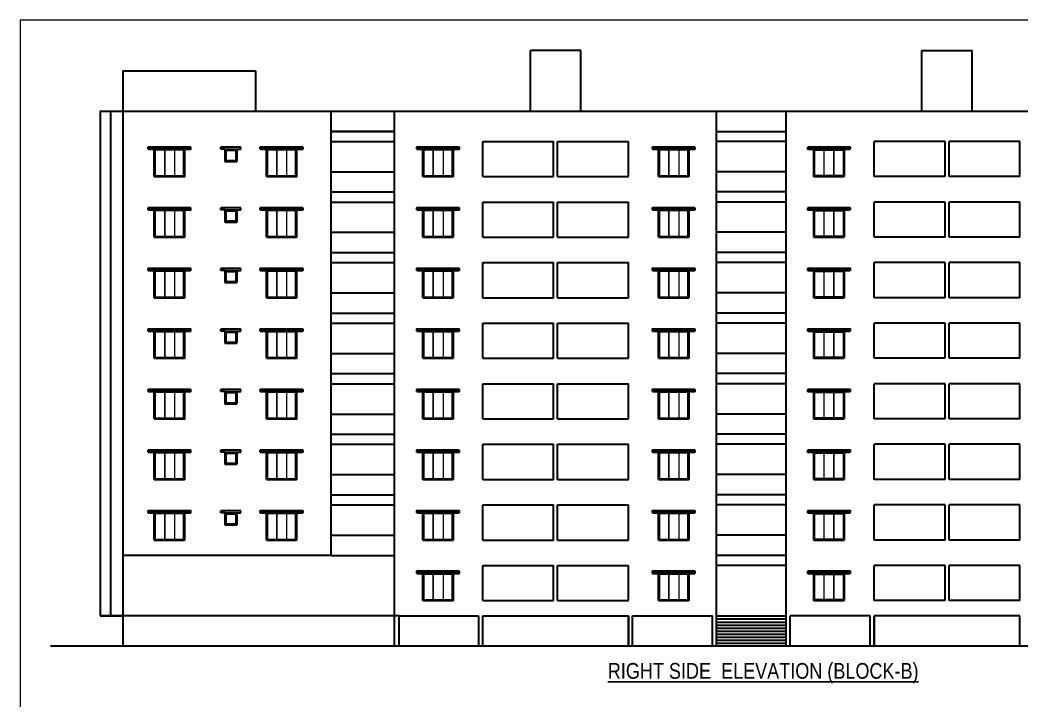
# Model space of a CAD drawing. Header units: metres. Extents: x 0 to 63445, y 32361 to 32804.
# Drawn here: x 63302.52 to 63352.14, y 32770.75 to 32804.48 of the extents above; entities that cross this region are included whole.
import ezdxf

# ---------------------------------------------------------------- set-up
doc = ezdxf.new("R2010")
doc.units = ezdxf.units.M
doc.header["$MEASUREMENT"] = 0
doc.layers.add('ar-text', color=33, linetype='Continuous')
for name, color, linetype, lineweight in [('ar-wall', 7, 'Continuous', 35), ('ar-win out', 5, 'Continuous', 9), ('ELEVATION', 142, 'Continuous', 9), ('wall', 7, 'Continuous', 30)]:
    doc.layers.add(name, color=color, linetype=linetype, lineweight=lineweight)
doc.styles.add('ananya', font='')
doc.styles.get('ananya').set_extended_font_data('Arial Narrow')

msp = doc.modelspace()

# ---------------------------------------------------------------- linework, layer by layer
at = {"layer": 'ar-wall', "ltscale": 0.005}
for points in [[(63308.8654, 32798.0743), (63310.9654, 32798.0743), (63310.9654, 32798.1743), (63308.8654, 32798.1743)], [(63309.1654, 32796.7243), (63310.6654, 32796.7243), (63310.6654, 32798.0743), (63309.1654, 32798.0743)], [(63314.4188, 32798.0743), (63316.5188, 32798.0743), (63316.5188, 32798.1743), (63314.4188, 32798.1743)], [(63314.7188, 32796.7243), (63316.2188, 32796.7243), (63316.2188, 32798.0743), (63314.7188, 32798.0743)], [(63322.1665, 32798.0743), (63324.2665, 32798.0743), (63324.2665, 32798.1743), (63322.1665, 32798.1743)], [(63322.4665, 32796.7243), (63323.9665, 32796.7243), (63323.9665, 32798.0743), (63322.4665, 32798.0743)], [(63333.8383, 32798.0743), (63335.9383, 32798.0743), (63335.9383, 32798.1743), (63333.8383, 32798.1743)], [(63334.1383, 32796.7243), (63335.6383, 32796.7243), (63335.6383, 32798.0743), (63334.1383, 32798.0743)], [(63343.6372, 32798.0743), (63341.5372, 32798.0743), (63341.5372, 32798.1743), (63343.6372, 32798.1743)], [(63343.3372, 32796.7243), (63341.8372, 32796.7243), (63341.8372, 32798.0743), (63343.3372, 32798.0743)], [(63308.8654, 32795.0743), (63310.9654, 32795.0743), (63310.9654, 32795.1743), (63308.8654, 32795.1743)], [(63309.1654, 32793.7243), (63310.6654, 32793.7243), (63310.6654, 32795.0743), (63309.1654, 32795.0743)], [(63314.4188, 32795.0743), (63316.5188, 32795.0743), (63316.5188, 32795.1743), (63314.4188, 32795.1743)], [(63314.7188, 32793.7243), (63316.2188, 32793.7243), (63316.2188, 32795.0743), (63314.7188, 32795.0743)], [(63322.1665, 32795.0743), (63324.2665, 32795.0743), (63324.2665, 32795.1743), (63322.1665, 32795.1743)], [(63322.4665, 32793.7243), (63323.9665, 32793.7243), (63323.9665, 32795.0743), (63322.4665, 32795.0743)], [(63333.8383, 32795.0743), (63335.9383, 32795.0743), (63335.9383, 32795.1743), (63333.8383, 32795.1743)], [(63334.1383, 32793.7243), (63335.6383, 32793.7243), (63335.6383, 32795.0743), (63334.1383, 32795.0743)], [(63343.6372, 32795.0743), (63341.5372, 32795.0743), (63341.5372, 32795.1743), (63343.6372, 32795.1743)], [(63343.3372, 32793.7243), (63341.8372, 32793.7243), (63341.8372, 32795.0743), (63343.3372, 32795.0743)], [(63308.8654, 32792.0743), (63310.9654, 32792.0743), (63310.9654, 32792.1743), (63308.8654, 32792.1743)], [(63309.1654, 32790.7243), (63310.6654, 32790.7243), (63310.6654, 32792.0743), (63309.1654, 32792.0743)], [(63314.4188, 32792.0743), (63316.5188, 32792.0743), (63316.5188, 32792.1743), (63314.4188, 32792.1743)], [(63314.7188, 32790.7243), (63316.2188, 32790.7243), (63316.2188, 32792.0743), (63314.7188, 32792.0743)], [(63322.1665, 32792.0743), (63324.2665, 32792.0743), (63324.2665, 32792.1743), (63322.1665, 32792.1743)], [(63322.4665, 32790.7243), (63323.9665, 32790.7243), (63323.9665, 32792.0743), (63322.4665, 32792.0743)], [(63333.8383, 32792.0743), (63335.9383, 32792.0743), (63335.9383, 32792.1743), (63333.8383, 32792.1743)], [(63334.1383, 32790.7243), (63335.6383, 32790.7243), (63335.6383, 32792.0743), (63334.1383, 32792.0743)], [(63343.6372, 32792.0743), (63341.5372, 32792.0743), (63341.5372, 32792.1743), (63343.6372, 32792.1743)], [(63343.3372, 32790.7243), (63341.8372, 32790.7243), (63341.8372, 32792.0743), (63343.3372, 32792.0743)], [(63308.8654, 32789.0743), (63310.9654, 32789.0743), (63310.9654, 32789.1743), (63308.8654, 32789.1743)], [(63309.1654, 32787.7243), (63310.6654, 32787.7243), (63310.6654, 32789.0743), (63309.1654, 32789.0743)], [(63314.4188, 32789.0743), (63316.5188, 32789.0743), (63316.5188, 32789.1743), (63314.4188, 32789.1743)], [(63314.7188, 32787.7243), (63316.2188, 32787.7243), (63316.2188, 32789.0743), (63314.7188, 32789.0743)], [(63322.1665, 32789.0743), (63324.2665, 32789.0743), (63324.2665, 32789.1743), (63322.1665, 32789.1743)], [(63322.4665, 32787.7243), (63323.9665, 32787.7243), (63323.9665, 32789.0743), (63322.4665, 32789.0743)], [(63333.8383, 32789.0743), (63335.9383, 32789.0743), (63335.9383, 32789.1743), (63333.8383, 32789.1743)], [(63334.1383, 32787.7243), (63335.6383, 32787.7243), (63335.6383, 32789.0743), (63334.1383, 32789.0743)], [(63343.6372, 32789.0743), (63341.5372, 32789.0743), (63341.5372, 32789.1743), (63343.6372, 32789.1743)], [(63343.3372, 32787.7243), (63341.8372, 32787.7243), (63341.8372, 32789.0743), (63343.3372, 32789.0743)], [(63308.8654, 32786.0743), (63310.9654, 32786.0743), (63310.9654, 32786.1743), (63308.8654, 32786.1743)], [(63309.1654, 32784.7243), (63310.6654, 32784.7243), (63310.6654, 32786.0743), (63309.1654, 32786.0743)], [(63314.4188, 32786.0743), (63316.5188, 32786.0743), (63316.5188, 32786.1743), (63314.4188, 32786.1743)], [(63314.7188, 32784.7243), (63316.2188, 32784.7243), (63316.2188, 32786.0743), (63314.7188, 32786.0743)], [(63322.1665, 32786.0743), (63324.2665, 32786.0743), (63324.2665, 32786.1743), (63322.1665, 32786.1743)], [(63322.4665, 32784.7243), (63323.9665, 32784.7243), (63323.9665, 32786.0743), (63322.4665, 32786.0743)], [(63333.8383, 32786.0743), (63335.9383, 32786.0743), (63335.9383, 32786.1743), (63333.8383, 32786.1743)], [(63334.1383, 32784.7243), (63335.6383, 32784.7243), (63335.6383, 32786.0743), (63334.1383, 32786.0743)], [(63343.6372, 32786.0743), (63341.5372, 32786.0743), (63341.5372, 32786.1743), (63343.6372, 32786.1743)], [(63343.3372, 32784.7243), (63341.8372, 32784.7243), (63341.8372, 32786.0743), (63343.3372, 32786.0743)], [(63308.8654, 32783.0743), (63310.9654, 32783.0743), (63310.9654, 32783.1743), (63308.8654, 32783.1743)], [(63309.1654, 32781.7243), (63310.6654, 32781.7243), (63310.6654, 32783.0743), (63309.1654, 32783.0743)], [(63314.4188, 32783.0743), (63316.5188, 32783.0743), (63316.5188, 32783.1743), (63314.4188, 32783.1743)], [(63314.7188, 32781.7243), (63316.2188, 32781.7243), (63316.2188, 32783.0743), (63314.7188, 32783.0743)], [(63322.1665, 32783.0743), (63324.2665, 32783.0743), (63324.2665, 32783.1743), (63322.1665, 32783.1743)], [(63322.4665, 32781.7243), (63323.9665, 32781.7243), (63323.9665, 32783.0743), (63322.4665, 32783.0743)], [(63333.8383, 32783.0743), (63335.9383, 32783.0743), (63335.9383, 32783.1743), (63333.8383, 32783.1743)], [(63334.1383, 32781.7243), (63335.6383, 32781.7243), (63335.6383, 32783.0743), (63334.1383, 32783.0743)], [(63343.6372, 32783.0743), (63341.5372, 32783.0743), (63341.5372, 32783.1743), (63343.6372, 32783.1743)], [(63343.3372, 32781.7243), (63341.8372, 32781.7243), (63341.8372, 32783.0743), (63343.3372, 32783.0743)], [(63308.8654, 32780.0743), (63310.9654, 32780.0743), (63310.9654, 32780.1743), (63308.8654, 32780.1743)], [(63309.1654, 32778.7243), (63310.6654, 32778.7243), (63310.6654, 32780.0743), (63309.1654, 32780.0743)], [(63314.4188, 32780.0743), (63316.5188, 32780.0743), (63316.5188, 32780.1743), (63314.4188, 32780.1743)], [(63314.7188, 32778.7243), (63316.2188, 32778.7243), (63316.2188, 32780.0743), (63314.7188, 32780.0743)], [(63322.1665, 32780.0743), (63324.2665, 32780.0743), (63324.2665, 32780.1743), (63322.1665, 32780.1743)], [(63322.4665, 32778.7243), (63323.9665, 32778.7243), (63323.9665, 32780.0743), (63322.4665, 32780.0743)], [(63333.8383, 32780.0743), (63335.9383, 32780.0743), (63335.9383, 32780.1743), (63333.8383, 32780.1743)], [(63334.1383, 32778.7243), (63335.6383, 32778.7243), (63335.6383, 32780.0743), (63334.1383, 32780.0743)], [(63343.6372, 32780.0743), (63341.5372, 32780.0743), (63341.5372, 32780.1743), (63343.6372, 32780.1743)], [(63343.3372, 32778.7243), (63341.8372, 32778.7243), (63341.8372, 32780.0743), (63343.3372, 32780.0743)], [(63322.1665, 32777.0743), (63324.2665, 32777.0743), (63324.2665, 32777.1743), (63322.1665, 32777.1743)], [(63322.4665, 32775.7243), (63323.9665, 32775.7243), (63323.9665, 32777.0743), (63322.4665, 32777.0743)], [(63333.8383, 32777.0743), (63335.9383, 32777.0743), (63335.9383, 32777.1743), (63333.8383, 32777.1743)], [(63334.1383, 32775.7243), (63335.6383, 32775.7243), (63335.6383, 32777.0743), (63334.1383, 32777.0743)], [(63343.6372, 32777.0743), (63341.5372, 32777.0743), (63341.5372, 32777.1743), (63343.6372, 32777.1743)], [(63343.3372, 32775.7243), (63341.8372, 32775.7243), (63341.8372, 32777.0743), (63343.3372, 32777.0743)]]:
    msp.add_lwpolyline(points, close=True, dxfattribs=at)
at = {"layer": 'ar-win out'}
for p, q in [((63310.1672, 32798.0243), (63310.1672, 32796.7743)), ((63315.7206, 32798.0243), (63315.7206, 32796.7743)), ((63323.4683, 32798.0243), (63323.4683, 32796.7743)), ((63335.1401, 32798.0243), (63335.1401, 32796.7743)), ((63342.3354, 32798.0243), (63342.3354, 32796.7743)), ((63310.1672, 32795.0243), (63310.1672, 32793.7743)), ((63315.7206, 32795.0243), (63315.7206, 32793.7743)), ((63323.4683, 32795.0243), (63323.4683, 32793.7743)), ((63335.1401, 32795.0243), (63335.1401, 32793.7743)), ((63342.3354, 32795.0243), (63342.3354, 32793.7743)), ((63310.1672, 32792.0243), (63310.1672, 32790.7743)), ((63315.7206, 32792.0243), (63315.7206, 32790.7743)), ((63323.4683, 32792.0243), (63323.4683, 32790.7743)), ((63335.1401, 32792.0243), (63335.1401, 32790.7743)), ((63342.3354, 32792.0243), (63342.3354, 32790.7743)), ((63310.1672, 32789.0243), (63310.1672, 32787.7743)), ((63315.7206, 32789.0243), (63315.7206, 32787.7743)), ((63323.4683, 32789.0243), (63323.4683, 32787.7743)), ((63335.1401, 32789.0243), (63335.1401, 32787.7743)), ((63342.3354, 32789.0243), (63342.3354, 32787.7743)), ((63310.1672, 32786.0243), (63310.1672, 32784.7743)), ((63315.7206, 32786.0243), (63315.7206, 32784.7743)), ((63323.4683, 32786.0243), (63323.4683, 32784.7743)), ((63335.1401, 32786.0243), (63335.1401, 32784.7743)), ((63342.3354, 32786.0243), (63342.3354, 32784.7743)), ((63310.1672, 32783.0243), (63310.1672, 32781.7743)), ((63315.7206, 32783.0243), (63315.7206, 32781.7743)), ((63323.4683, 32783.0243), (63323.4683, 32781.7743)), ((63335.1401, 32783.0243), (63335.1401, 32781.7743)), ((63342.3354, 32783.0243), (63342.3354, 32781.7743)), ((63310.1672, 32780.0243), (63310.1672, 32778.7743)), ((63315.7206, 32780.0243), (63315.7206, 32778.7743)), ((63323.4683, 32780.0243), (63323.4683, 32778.7743)), ((63335.1401, 32780.0243), (63335.1401, 32778.7743)), ((63342.3354, 32780.0243), (63342.3354, 32778.7743)), ((63323.4683, 32777.0243), (63323.4683, 32775.7743)), ((63335.1401, 32777.0243), (63335.1401, 32775.7743)), ((63342.3354, 32777.0243), (63342.3354, 32775.7743))]:
    msp.add_line(p, q, dxfattribs=at)
for points in [[(63309.2154, 32796.7743), (63310.6154, 32796.7743), (63310.6154, 32798.0243), (63309.2154, 32798.0243)], [(63309.6862, 32798.0243), (63309.2154, 32798.0243), (63309.2154, 32796.7743), (63309.6862, 32796.7743)], [(63309.6862, 32796.7743), (63310.6154, 32796.7743), (63310.6154, 32798.0243), (63309.6862, 32798.0243)], [(63314.7688, 32796.7743), (63316.1688, 32796.7743), (63316.1688, 32798.0243), (63314.7688, 32798.0243)], [(63315.2397, 32798.0243), (63314.7688, 32798.0243), (63314.7688, 32796.7743), (63315.2397, 32796.7743)], [(63315.2397, 32796.7743), (63316.1688, 32796.7743), (63316.1688, 32798.0243), (63315.2397, 32798.0243)], [(63322.5165, 32796.7743), (63323.9165, 32796.7743), (63323.9165, 32798.0243), (63322.5165, 32798.0243)], [(63322.9873, 32798.0243), (63322.5165, 32798.0243), (63322.5165, 32796.7743), (63322.9873, 32796.7743)], [(63322.9873, 32796.7743), (63323.9165, 32796.7743), (63323.9165, 32798.0243), (63322.9873, 32798.0243)], [(63334.1883, 32796.7743), (63335.5883, 32796.7743), (63335.5883, 32798.0243), (63334.1883, 32798.0243)], [(63334.6592, 32798.0243), (63334.1883, 32798.0243), (63334.1883, 32796.7743), (63334.6592, 32796.7743)], [(63334.6592, 32796.7743), (63335.5883, 32796.7743), (63335.5883, 32798.0243), (63334.6592, 32798.0243)], [(63343.2872, 32796.7743), (63341.8872, 32796.7743), (63341.8872, 32798.0243), (63343.2872, 32798.0243)], [(63342.8163, 32796.7743), (63341.8872, 32796.7743), (63341.8872, 32798.0243), (63342.8163, 32798.0243)], [(63342.8163, 32798.0243), (63343.2872, 32798.0243), (63343.2872, 32796.7743), (63342.8163, 32796.7743)], [(63309.2154, 32793.7743), (63310.6154, 32793.7743), (63310.6154, 32795.0243), (63309.2154, 32795.0243)], [(63309.6862, 32795.0243), (63309.2154, 32795.0243), (63309.2154, 32793.7743), (63309.6862, 32793.7743)], [(63309.6862, 32793.7743), (63310.6154, 32793.7743), (63310.6154, 32795.0243), (63309.6862, 32795.0243)], [(63314.7688, 32793.7743), (63316.1688, 32793.7743), (63316.1688, 32795.0243), (63314.7688, 32795.0243)], [(63315.2397, 32795.0243), (63314.7688, 32795.0243), (63314.7688, 32793.7743), (63315.2397, 32793.7743)], [(63315.2397, 32793.7743), (63316.1688, 32793.7743), (63316.1688, 32795.0243), (63315.2397, 32795.0243)], [(63322.5165, 32793.7743), (63323.9165, 32793.7743), (63323.9165, 32795.0243), (63322.5165, 32795.0243)], [(63322.9873, 32795.0243), (63322.5165, 32795.0243), (63322.5165, 32793.7743), (63322.9873, 32793.7743)], [(63322.9873, 32793.7743), (63323.9165, 32793.7743), (63323.9165, 32795.0243), (63322.9873, 32795.0243)], [(63334.1883, 32793.7743), (63335.5883, 32793.7743), (63335.5883, 32795.0243), (63334.1883, 32795.0243)], [(63334.6592, 32795.0243), (63334.1883, 32795.0243), (63334.1883, 32793.7743), (63334.6592, 32793.7743)], [(63334.6592, 32793.7743), (63335.5883, 32793.7743), (63335.5883, 32795.0243), (63334.6592, 32795.0243)], [(63343.2872, 32793.7743), (63341.8872, 32793.7743), (63341.8872, 32795.0243), (63343.2872, 32795.0243)], [(63342.8163, 32793.7743), (63341.8872, 32793.7743), (63341.8872, 32795.0243), (63342.8163, 32795.0243)], [(63342.8163, 32795.0243), (63343.2872, 32795.0243), (63343.2872, 32793.7743), (63342.8163, 32793.7743)], [(63309.2154, 32790.7743), (63310.6154, 32790.7743), (63310.6154, 32792.0243), (63309.2154, 32792.0243)], [(63309.6862, 32792.0243), (63309.2154, 32792.0243), (63309.2154, 32790.7743), (63309.6862, 32790.7743)], [(63309.6862, 32790.7743), (63310.6154, 32790.7743), (63310.6154, 32792.0243), (63309.6862, 32792.0243)], [(63314.7688, 32790.7743), (63316.1688, 32790.7743), (63316.1688, 32792.0243), (63314.7688, 32792.0243)], [(63315.2397, 32792.0243), (63314.7688, 32792.0243), (63314.7688, 32790.7743), (63315.2397, 32790.7743)], [(63315.2397, 32790.7743), (63316.1688, 32790.7743), (63316.1688, 32792.0243), (63315.2397, 32792.0243)], [(63322.5165, 32790.7743), (63323.9165, 32790.7743), (63323.9165, 32792.0243), (63322.5165, 32792.0243)], [(63322.9873, 32792.0243), (63322.5165, 32792.0243), (63322.5165, 32790.7743), (63322.9873, 32790.7743)], [(63322.9873, 32790.7743), (63323.9165, 32790.7743), (63323.9165, 32792.0243), (63322.9873, 32792.0243)], [(63334.1883, 32790.7743), (63335.5883, 32790.7743), (63335.5883, 32792.0243), (63334.1883, 32792.0243)], [(63334.6592, 32792.0243), (63334.1883, 32792.0243), (63334.1883, 32790.7743), (63334.6592, 32790.7743)], [(63334.6592, 32790.7743), (63335.5883, 32790.7743), (63335.5883, 32792.0243), (63334.6592, 32792.0243)], [(63343.2872, 32790.7743), (63341.8872, 32790.7743), (63341.8872, 32792.0243), (63343.2872, 32792.0243)], [(63342.8163, 32790.7743), (63341.8872, 32790.7743), (63341.8872, 32792.0243), (63342.8163, 32792.0243)], [(63342.8163, 32792.0243), (63343.2872, 32792.0243), (63343.2872, 32790.7743), (63342.8163, 32790.7743)], [(63309.2154, 32787.7743), (63310.6154, 32787.7743), (63310.6154, 32789.0243), (63309.2154, 32789.0243)], [(63309.6862, 32789.0243), (63309.2154, 32789.0243), (63309.2154, 32787.7743), (63309.6862, 32787.7743)], [(63309.6862, 32787.7743), (63310.6154, 32787.7743), (63310.6154, 32789.0243), (63309.6862, 32789.0243)], [(63314.7688, 32787.7743), (63316.1688, 32787.7743), (63316.1688, 32789.0243), (63314.7688, 32789.0243)], [(63315.2397, 32789.0243), (63314.7688, 32789.0243), (63314.7688, 32787.7743), (63315.2397, 32787.7743)], [(63315.2397, 32787.7743), (63316.1688, 32787.7743), (63316.1688, 32789.0243), (63315.2397, 32789.0243)], [(63322.5165, 32787.7743), (63323.9165, 32787.7743), (63323.9165, 32789.0243), (63322.5165, 32789.0243)], [(63322.9873, 32789.0243), (63322.5165, 32789.0243), (63322.5165, 32787.7743), (63322.9873, 32787.7743)], [(63322.9873, 32787.7743), (63323.9165, 32787.7743), (63323.9165, 32789.0243), (63322.9873, 32789.0243)], [(63334.1883, 32787.7743), (63335.5883, 32787.7743), (63335.5883, 32789.0243), (63334.1883, 32789.0243)], [(63334.6592, 32789.0243), (63334.1883, 32789.0243), (63334.1883, 32787.7743), (63334.6592, 32787.7743)], [(63334.6592, 32787.7743), (63335.5883, 32787.7743), (63335.5883, 32789.0243), (63334.6592, 32789.0243)], [(63343.2872, 32787.7743), (63341.8872, 32787.7743), (63341.8872, 32789.0243), (63343.2872, 32789.0243)], [(63342.8163, 32787.7743), (63341.8872, 32787.7743), (63341.8872, 32789.0243), (63342.8163, 32789.0243)], [(63342.8163, 32789.0243), (63343.2872, 32789.0243), (63343.2872, 32787.7743), (63342.8163, 32787.7743)], [(63309.2154, 32784.7743), (63310.6154, 32784.7743), (63310.6154, 32786.0243), (63309.2154, 32786.0243)], [(63309.6862, 32786.0243), (63309.2154, 32786.0243), (63309.2154, 32784.7743), (63309.6862, 32784.7743)], [(63309.6862, 32784.7743), (63310.6154, 32784.7743), (63310.6154, 32786.0243), (63309.6862, 32786.0243)], [(63314.7688, 32784.7743), (63316.1688, 32784.7743), (63316.1688, 32786.0243), (63314.7688, 32786.0243)], [(63315.2397, 32786.0243), (63314.7688, 32786.0243), (63314.7688, 32784.7743), (63315.2397, 32784.7743)], [(63315.2397, 32784.7743), (63316.1688, 32784.7743), (63316.1688, 32786.0243), (63315.2397, 32786.0243)], [(63322.5165, 32784.7743), (63323.9165, 32784.7743), (63323.9165, 32786.0243), (63322.5165, 32786.0243)], [(63322.9873, 32786.0243), (63322.5165, 32786.0243), (63322.5165, 32784.7743), (63322.9873, 32784.7743)], [(63322.9873, 32784.7743), (63323.9165, 32784.7743), (63323.9165, 32786.0243), (63322.9873, 32786.0243)], [(63334.1883, 32784.7743), (63335.5883, 32784.7743), (63335.5883, 32786.0243), (63334.1883, 32786.0243)], [(63334.6592, 32786.0243), (63334.1883, 32786.0243), (63334.1883, 32784.7743), (63334.6592, 32784.7743)], [(63334.6592, 32784.7743), (63335.5883, 32784.7743), (63335.5883, 32786.0243), (63334.6592, 32786.0243)], [(63343.2872, 32784.7743), (63341.8872, 32784.7743), (63341.8872, 32786.0243), (63343.2872, 32786.0243)], [(63342.8163, 32784.7743), (63341.8872, 32784.7743), (63341.8872, 32786.0243), (63342.8163, 32786.0243)], [(63342.8163, 32786.0243), (63343.2872, 32786.0243), (63343.2872, 32784.7743), (63342.8163, 32784.7743)], [(63309.2154, 32781.7743), (63310.6154, 32781.7743), (63310.6154, 32783.0243), (63309.2154, 32783.0243)], [(63309.6862, 32783.0243), (63309.2154, 32783.0243), (63309.2154, 32781.7743), (63309.6862, 32781.7743)], [(63309.6862, 32781.7743), (63310.6154, 32781.7743), (63310.6154, 32783.0243), (63309.6862, 32783.0243)], [(63314.7688, 32781.7743), (63316.1688, 32781.7743), (63316.1688, 32783.0243), (63314.7688, 32783.0243)], [(63315.2397, 32783.0243), (63314.7688, 32783.0243), (63314.7688, 32781.7743), (63315.2397, 32781.7743)], [(63315.2397, 32781.7743), (63316.1688, 32781.7743), (63316.1688, 32783.0243), (63315.2397, 32783.0243)], [(63322.5165, 32781.7743), (63323.9165, 32781.7743), (63323.9165, 32783.0243), (63322.5165, 32783.0243)], [(63322.9873, 32783.0243), (63322.5165, 32783.0243), (63322.5165, 32781.7743), (63322.9873, 32781.7743)], [(63322.9873, 32781.7743), (63323.9165, 32781.7743), (63323.9165, 32783.0243), (63322.9873, 32783.0243)], [(63334.1883, 32781.7743), (63335.5883, 32781.7743), (63335.5883, 32783.0243), (63334.1883, 32783.0243)], [(63334.6592, 32783.0243), (63334.1883, 32783.0243), (63334.1883, 32781.7743), (63334.6592, 32781.7743)], [(63334.6592, 32781.7743), (63335.5883, 32781.7743), (63335.5883, 32783.0243), (63334.6592, 32783.0243)], [(63343.2872, 32781.7743), (63341.8872, 32781.7743), (63341.8872, 32783.0243), (63343.2872, 32783.0243)], [(63342.8163, 32781.7743), (63341.8872, 32781.7743), (63341.8872, 32783.0243), (63342.8163, 32783.0243)], [(63342.8163, 32783.0243), (63343.2872, 32783.0243), (63343.2872, 32781.7743), (63342.8163, 32781.7743)], [(63309.2154, 32778.7743), (63310.6154, 32778.7743), (63310.6154, 32780.0243), (63309.2154, 32780.0243)], [(63309.6862, 32780.0243), (63309.2154, 32780.0243), (63309.2154, 32778.7743), (63309.6862, 32778.7743)], [(63309.6862, 32778.7743), (63310.6154, 32778.7743), (63310.6154, 32780.0243), (63309.6862, 32780.0243)], [(63314.7688, 32778.7743), (63316.1688, 32778.7743), (63316.1688, 32780.0243), (63314.7688, 32780.0243)], [(63315.2397, 32780.0243), (63314.7688, 32780.0243), (63314.7688, 32778.7743), (63315.2397, 32778.7743)], [(63315.2397, 32778.7743), (63316.1688, 32778.7743), (63316.1688, 32780.0243), (63315.2397, 32780.0243)], [(63322.5165, 32778.7743), (63323.9165, 32778.7743), (63323.9165, 32780.0243), (63322.5165, 32780.0243)], [(63322.9873, 32780.0243), (63322.5165, 32780.0243), (63322.5165, 32778.7743), (63322.9873, 32778.7743)], [(63322.9873, 32778.7743), (63323.9165, 32778.7743), (63323.9165, 32780.0243), (63322.9873, 32780.0243)], [(63334.1883, 32778.7743), (63335.5883, 32778.7743), (63335.5883, 32780.0243), (63334.1883, 32780.0243)], [(63334.6592, 32780.0243), (63334.1883, 32780.0243), (63334.1883, 32778.7743), (63334.6592, 32778.7743)], [(63334.6592, 32778.7743), (63335.5883, 32778.7743), (63335.5883, 32780.0243), (63334.6592, 32780.0243)], [(63343.2872, 32778.7743), (63341.8872, 32778.7743), (63341.8872, 32780.0243), (63343.2872, 32780.0243)], [(63342.8163, 32778.7743), (63341.8872, 32778.7743), (63341.8872, 32780.0243), (63342.8163, 32780.0243)], [(63342.8163, 32780.0243), (63343.2872, 32780.0243), (63343.2872, 32778.7743), (63342.8163, 32778.7743)], [(63322.5165, 32775.7743), (63323.9165, 32775.7743), (63323.9165, 32777.0243), (63322.5165, 32777.0243)], [(63322.9873, 32777.0243), (63322.5165, 32777.0243), (63322.5165, 32775.7743), (63322.9873, 32775.7743)], [(63322.9873, 32775.7743), (63323.9165, 32775.7743), (63323.9165, 32777.0243), (63322.9873, 32777.0243)], [(63334.1883, 32775.7743), (63335.5883, 32775.7743), (63335.5883, 32777.0243), (63334.1883, 32777.0243)], [(63334.6592, 32777.0243), (63334.1883, 32777.0243), (63334.1883, 32775.7743), (63334.6592, 32775.7743)], [(63334.6592, 32775.7743), (63335.5883, 32775.7743), (63335.5883, 32777.0243), (63334.6592, 32777.0243)], [(63343.2872, 32775.7743), (63341.8872, 32775.7743), (63341.8872, 32777.0243), (63343.2872, 32777.0243)], [(63342.8163, 32775.7743), (63341.8872, 32775.7743), (63341.8872, 32777.0243), (63342.8163, 32777.0243)], [(63342.8163, 32777.0243), (63343.2872, 32777.0243), (63343.2872, 32775.7743), (63342.8163, 32775.7743)]]:
    msp.add_lwpolyline(points, close=True, dxfattribs=at)
at = {"layer": 'ELEVATION', "ltscale": 20}
msp.add_lwpolyline([(63302.519, 32713.7378), (63444.5259, 32713.7378), (63444.5259, 32804.4763), (63302.519, 32804.4763)], close=True, dxfattribs=at)
at = {"layer": 'wall', "ltscale": 0.5}
for p, q in [((63330.2875, 32802.9645), (63327.7982, 32802.9645)), ((63327.7982, 32799.9643), (63327.7982, 32802.9645)), ((63330.2875, 32799.9643), (63330.2875, 32802.9645)), ((63347.188, 32799.9643), (63347.188, 32802.9645)), ((63347.188, 32802.9645), (63349.6773, 32802.9645)), ((63349.6773, 32799.9643), (63349.6773, 32802.9645)), ((63307.608, 32801.9643), (63314.1867, 32801.9643)), ((63307.608, 32801.9643), (63307.608, 32799.9643)), ((63314.1867, 32801.9643), (63314.1867, 32799.9643)), ((63306.4887, 32799.9643), (63306.4887, 32774.9643)), ((63306.4887, 32799.9643), (63370.9868, 32799.9643)), ((63306.9983, 32799.9643), (63306.9983, 32774.9643)), ((63307.6334, 32773.4643), (63307.6334, 32799.9643)), ((63317.9223, 32798.9643), (63317.9223, 32799.9643)), ((63321.0708, 32798.9643), (63321.0708, 32799.9643)), ((63337.0149, 32798.9643), (63337.0149, 32799.9643)), ((63340.4606, 32798.9643), (63340.4606, 32799.9643)), ((63317.9223, 32777.9643), (63317.9223, 32798.9643)), ((63317.9223, 32798.9643), (63321.0708, 32798.9643)), ((63321.0708, 32798.9643), (63317.9223, 32798.9643)), ((63321.0708, 32773.4643), (63321.0708, 32798.9643)), ((63337.0149, 32773.4643), (63337.0149, 32798.9643)), ((63337.0149, 32798.9643), (63340.4606, 32798.9643)), ((63340.4606, 32773.4643), (63340.4606, 32798.9643)), ((63317.9223, 32798.4643), (63321.0708, 32798.4643)), ((63325.4359, 32798.4643), (63328.9412, 32798.4643)), ((63325.4359, 32796.7243), (63325.4359, 32798.4643)), ((63328.9412, 32796.7243), (63328.9412, 32798.4643)), ((63329.1444, 32798.4643), (63332.6497, 32798.4643)), ((63329.1444, 32796.7243), (63329.1444, 32798.4643)), ((63332.6497, 32796.7243), (63332.6497, 32798.4643)), ((63340.4606, 32798.4643), (63337.0149, 32798.4643)), ((63348.3311, 32798.4643), (63344.8258, 32798.4643)), ((63344.8258, 32796.7243), (63344.8258, 32798.4643)), ((63348.3311, 32796.7243), (63348.3311, 32798.4643)), ((63352.0396, 32798.4643), (63348.5343, 32798.4643)), ((63348.5343, 32796.7243), (63348.5343, 32798.4643)), ((63352.0396, 32796.7243), (63352.0396, 32798.4643)), ((63317.9223, 32796.9643), (63321.0708, 32796.9643)), ((63340.4606, 32796.9643), (63337.0149, 32796.9643)), ((63325.4359, 32796.7243), (63328.9412, 32796.7243)), ((63329.1444, 32796.7243), (63332.6497, 32796.7243)), ((63348.3311, 32796.7243), (63344.8258, 32796.7243)), ((63352.0396, 32796.7243), (63348.5343, 32796.7243)), ((63317.9223, 32795.9643), (63321.0708, 32795.9643)), ((63340.4606, 32795.9643), (63337.0149, 32795.9643)), ((63317.9223, 32795.4643), (63321.0708, 32795.4643)), ((63325.4359, 32795.4643), (63328.9412, 32795.4643)), ((63325.4359, 32793.7243), (63325.4359, 32795.4643)), ((63328.9412, 32793.7243), (63328.9412, 32795.4643)), ((63329.1444, 32795.4643), (63332.6497, 32795.4643)), ((63329.1444, 32793.7243), (63329.1444, 32795.4643)), ((63332.6497, 32793.7243), (63332.6497, 32795.4643)), ((63340.4606, 32795.4643), (63337.0149, 32795.4643)), ((63348.3311, 32795.4643), (63344.8258, 32795.4643)), ((63344.8258, 32793.7243), (63344.8258, 32795.4643)), ((63348.3311, 32793.7243), (63348.3311, 32795.4643)), ((63352.0396, 32795.4643), (63348.5343, 32795.4643)), ((63348.5343, 32793.7243), (63348.5343, 32795.4643)), ((63352.0396, 32793.7243), (63352.0396, 32795.4643)), ((63317.9223, 32793.9643), (63321.0708, 32793.9643)), ((63340.4606, 32793.9643), (63337.0149, 32793.9643)), ((63325.4359, 32793.7243), (63328.9412, 32793.7243)), ((63329.1444, 32793.7243), (63332.6497, 32793.7243)), ((63348.3311, 32793.7243), (63344.8258, 32793.7243)), ((63352.0396, 32793.7243), (63348.5343, 32793.7243)), ((63317.9223, 32792.9643), (63321.0708, 32792.9643)), ((63340.4606, 32792.9643), (63337.0149, 32792.9643)), ((63317.9223, 32792.4643), (63321.0708, 32792.4643)), ((63325.4359, 32792.4643), (63328.9412, 32792.4643)), ((63325.4359, 32790.7243), (63325.4359, 32792.4643)), ((63328.9412, 32790.7243), (63328.9412, 32792.4643)), ((63329.1444, 32792.4643), (63332.6497, 32792.4643)), ((63329.1444, 32790.7243), (63329.1444, 32792.4643)), ((63332.6497, 32790.7243), (63332.6497, 32792.4643)), ((63340.4606, 32792.4643), (63337.0149, 32792.4643)), ((63348.3311, 32792.4643), (63344.8258, 32792.4643)), ((63344.8258, 32790.7243), (63344.8258, 32792.4643)), ((63348.3311, 32790.7243), (63348.3311, 32792.4643)), ((63352.0396, 32792.4643), (63348.5343, 32792.4643)), ((63348.5343, 32790.7243), (63348.5343, 32792.4643)), ((63352.0396, 32790.7243), (63352.0396, 32792.4643)), ((63317.9223, 32790.9643), (63321.0708, 32790.9643)), ((63340.4606, 32790.9643), (63337.0149, 32790.9643)), ((63325.4359, 32790.7243), (63328.9412, 32790.7243)), ((63329.1444, 32790.7243), (63332.6497, 32790.7243)), ((63348.3311, 32790.7243), (63344.8258, 32790.7243)), ((63352.0396, 32790.7243), (63348.5343, 32790.7243)), ((63317.9223, 32789.9643), (63321.0708, 32789.9643)), ((63340.4606, 32789.9643), (63337.0149, 32789.9643)), ((63317.9223, 32789.4643), (63321.0708, 32789.4643)), ((63325.4359, 32789.4643), (63328.9412, 32789.4643)), ((63325.4359, 32787.7243), (63325.4359, 32789.4643)), ((63328.9412, 32787.7243), (63328.9412, 32789.4643)), ((63329.1444, 32789.4643), (63332.6497, 32789.4643)), ((63329.1444, 32787.7243), (63329.1444, 32789.4643)), ((63332.6497, 32787.7243), (63332.6497, 32789.4643)), ((63340.4606, 32789.4643), (63337.0149, 32789.4643)), ((63348.3311, 32789.4643), (63344.8258, 32789.4643)), ((63344.8258, 32787.7243), (63344.8258, 32789.4643)), ((63348.3311, 32787.7243), (63348.3311, 32789.4643)), ((63352.0396, 32789.4643), (63348.5343, 32789.4643)), ((63348.5343, 32787.7243), (63348.5343, 32789.4643)), ((63352.0396, 32787.7243), (63352.0396, 32789.4643)), ((63317.9223, 32787.9643), (63321.0708, 32787.9643)), ((63340.4606, 32787.9643), (63337.0149, 32787.9643)), ((63325.4359, 32787.7243), (63328.9412, 32787.7243)), ((63329.1444, 32787.7243), (63332.6497, 32787.7243)), ((63348.3311, 32787.7243), (63344.8258, 32787.7243)), ((63352.0396, 32787.7243), (63348.5343, 32787.7243)), ((63317.9223, 32786.9643), (63321.0708, 32786.9643)), ((63340.4606, 32786.9643), (63337.0149, 32786.9643)), ((63317.9223, 32786.4643), (63321.0708, 32786.4643)), ((63325.4359, 32786.4643), (63328.9412, 32786.4643)), ((63325.4359, 32784.7243), (63325.4359, 32786.4643)), ((63328.9412, 32784.7243), (63328.9412, 32786.4643)), ((63329.1444, 32786.4643), (63332.6497, 32786.4643)), ((63329.1444, 32784.7243), (63329.1444, 32786.4643)), ((63332.6497, 32784.7243), (63332.6497, 32786.4643)), ((63340.4606, 32786.4643), (63337.0149, 32786.4643)), ((63348.3311, 32786.4643), (63344.8258, 32786.4643)), ((63344.8258, 32784.7243), (63344.8258, 32786.4643)), ((63348.3311, 32784.7243), (63348.3311, 32786.4643)), ((63352.0396, 32786.4643), (63348.5343, 32786.4643)), ((63348.5343, 32784.7243), (63348.5343, 32786.4643)), ((63352.0396, 32784.7243), (63352.0396, 32786.4643)), ((63317.9223, 32784.9643), (63321.0708, 32784.9643)), ((63340.4606, 32784.9643), (63337.0149, 32784.9643)), ((63325.4359, 32784.7243), (63328.9412, 32784.7243)), ((63329.1444, 32784.7243), (63332.6497, 32784.7243)), ((63348.3311, 32784.7243), (63344.8258, 32784.7243)), ((63352.0396, 32784.7243), (63348.5343, 32784.7243)), ((63317.9223, 32783.9643), (63321.0708, 32783.9643)), ((63340.4606, 32783.9643), (63337.0149, 32783.9643)), ((63317.9223, 32783.4643), (63321.0708, 32783.4643)), ((63325.4359, 32783.4643), (63328.9412, 32783.4643)), ((63325.4359, 32781.7243), (63325.4359, 32783.4643)), ((63328.9412, 32781.7243), (63328.9412, 32783.4643)), ((63329.1444, 32783.4643), (63332.6497, 32783.4643)), ((63329.1444, 32781.7243), (63329.1444, 32783.4643)), ((63332.6497, 32781.7243), (63332.6497, 32783.4643)), ((63340.4606, 32783.4643), (63337.0149, 32783.4643)), ((63348.3311, 32783.4643), (63344.8258, 32783.4643)), ((63344.8258, 32781.7243), (63344.8258, 32783.4643)), ((63348.3311, 32781.7243), (63348.3311, 32783.4643)), ((63352.0396, 32783.4643), (63348.5343, 32783.4643)), ((63348.5343, 32781.7243), (63348.5343, 32783.4643)), ((63352.0396, 32781.7243), (63352.0396, 32783.4643)), ((63317.9223, 32781.9643), (63321.0708, 32781.9643)), ((63340.4606, 32781.9643), (63337.0149, 32781.9643)), ((63325.4359, 32781.7243), (63328.9412, 32781.7243)), ((63329.1444, 32781.7243), (63332.6497, 32781.7243)), ((63348.3311, 32781.7243), (63344.8258, 32781.7243)), ((63352.0396, 32781.7243), (63348.5343, 32781.7243)), ((63317.9223, 32780.9643), (63321.0708, 32780.9643)), ((63340.4606, 32780.9643), (63337.0149, 32780.9643)), ((63317.9223, 32780.4643), (63321.0708, 32780.4643)), ((63325.4359, 32780.4643), (63328.9412, 32780.4643)), ((63325.4359, 32778.7243), (63325.4359, 32780.4643)), ((63328.9412, 32778.7243), (63328.9412, 32780.4643)), ((63329.1444, 32780.4643), (63332.6497, 32780.4643)), ((63329.1444, 32778.7243), (63329.1444, 32780.4643)), ((63332.6497, 32778.7243), (63332.6497, 32780.4643)), ((63340.4606, 32780.4643), (63337.0149, 32780.4643)), ((63348.3311, 32780.4643), (63344.8258, 32780.4643)), ((63344.8258, 32778.7243), (63344.8258, 32780.4643)), ((63348.3311, 32778.7243), (63348.3311, 32780.4643)), ((63352.0396, 32780.4643), (63348.5343, 32780.4643)), ((63348.5343, 32778.7243), (63348.5343, 32780.4643)), ((63352.0396, 32778.7243), (63352.0396, 32780.4643)), ((63317.9223, 32778.9643), (63321.0708, 32778.9643)), ((63340.4606, 32778.9643), (63337.0149, 32778.9643)), ((63325.4359, 32778.7243), (63328.9412, 32778.7243)), ((63329.1444, 32778.7243), (63332.6497, 32778.7243)), ((63348.3311, 32778.7243), (63344.8258, 32778.7243)), ((63352.0396, 32778.7243), (63348.5343, 32778.7243)), ((63317.9223, 32777.9643), (63307.6334, 32777.9643)), ((63317.9223, 32777.9643), (63321.0708, 32777.9643)), ((63317.9223, 32777.9643), (63321.0708, 32777.9643)), ((63340.4606, 32777.9643), (63337.0149, 32777.9643)), ((63325.4359, 32777.4643), (63328.9412, 32777.4643)), ((63325.4359, 32775.7243), (63325.4359, 32777.4643)), ((63328.9412, 32775.7243), (63328.9412, 32777.4643)), ((63329.1444, 32777.4643), (63332.6497, 32777.4643)), ((63329.1444, 32775.7243), (63329.1444, 32777.4643)), ((63332.6497, 32775.7243), (63332.6497, 32777.4643)), ((63340.4606, 32777.4643), (63337.0149, 32777.4643)), ((63344.8258, 32775.7243), (63344.8258, 32777.4643)), ((63348.3311, 32777.4643), (63344.8258, 32777.4643)), ((63348.3311, 32775.7243), (63348.3311, 32777.4643)), ((63352.0396, 32777.4643), (63348.5343, 32777.4643)), ((63348.5343, 32775.7243), (63348.5343, 32777.4643)), ((63352.0396, 32775.7243), (63352.0396, 32777.4643)), ((63325.4359, 32775.7243), (63328.9412, 32775.7243)), ((63329.1444, 32775.7243), (63332.6497, 32775.7243)), ((63348.3311, 32775.7243), (63344.8258, 32775.7243)), ((63352.0396, 32775.7243), (63348.5343, 32775.7243)), ((63306.4887, 32774.9643), (63306.9983, 32774.9643)), ((63321.274, 32774.9643), (63306.4887, 32774.9643)), ((63306.9983, 32774.9643), (63307.6334, 32774.9643)), ((63321.274, 32774.9643), (63325.2327, 32774.9643)), ((63321.274, 32774.9643), (63321.274, 32773.4643)), ((63325.2327, 32774.9643), (63325.2327, 32773.4643)), ((63325.4359, 32774.9643), (63332.6497, 32774.9643)), ((63325.4359, 32773.4643), (63325.4359, 32774.9643)), ((63332.6497, 32773.4643), (63332.6497, 32774.9643)), ((63332.6497, 32774.9643), (63332.6497, 32773.4643)), ((63332.853, 32773.4643), (63332.853, 32774.9643)), ((63332.853, 32774.9643), (63336.8117, 32774.9643)), ((63336.8117, 32773.4643), (63336.8117, 32774.9643)), ((63337.0149, 32774.9643), (63340.4606, 32774.9643)), ((63337.0149, 32774.8143), (63340.4606, 32774.8143)), ((63337.0149, 32774.6643), (63340.4606, 32774.6643)), ((63337.0149, 32774.5143), (63340.4606, 32774.5143)), ((63340.6638, 32773.4643), (63340.6638, 32774.9643)), ((63344.6226, 32774.9643), (63340.6638, 32774.9643)), ((63344.6226, 32773.4643), (63344.6226, 32774.9643)), ((63344.8258, 32773.4643), (63344.8258, 32774.9643)), ((63344.8258, 32774.9643), (63344.8258, 32773.4643)), ((63352.0396, 32774.9643), (63344.8258, 32774.9643)), ((63352.0396, 32773.4643), (63352.0396, 32774.9643)), ((63337.0149, 32774.3643), (63340.4606, 32774.3643)), ((63337.0149, 32774.2143), (63340.4606, 32774.2143)), ((63337.0149, 32774.0643), (63340.4606, 32774.0643)), ((63337.0149, 32773.9143), (63340.4606, 32773.9143)), ((63337.0149, 32773.7643), (63340.4606, 32773.7643)), ((63337.0149, 32773.6143), (63340.4606, 32773.6143)), ((63373.3031, 32773.4643), (63304.0353, 32773.4643))]:
    msp.add_line(p, q, dxfattribs=at)
at = {"layer": 'wall', "ltscale": 3}
for p, q in [((63313.4557, 32798.1743), (63312.4557, 32798.1743)), ((63312.4557, 32798.0743), (63312.4557, 32798.1743)), ((63312.6557, 32798.0743), (63312.4557, 32798.0743)), ((63312.6557, 32798.0743), (63313.2557, 32798.0743)), ((63312.6557, 32798.0743), (63312.6557, 32797.4743)), ((63312.7057, 32798.0243), (63313.2057, 32798.0243)), ((63312.7057, 32798.0243), (63312.7057, 32797.5243)), ((63313.2057, 32798.0243), (63313.2057, 32797.5243)), ((63313.2557, 32798.0743), (63313.2557, 32797.4743)), ((63313.2557, 32798.0743), (63313.4557, 32798.0743)), ((63313.4557, 32798.0743), (63313.4557, 32798.1743)), ((63312.6557, 32797.4743), (63313.2557, 32797.4743)), ((63312.7057, 32797.5243), (63313.2057, 32797.5243)), ((63313.4557, 32795.1743), (63312.4557, 32795.1743)), ((63312.4557, 32795.0743), (63312.4557, 32795.1743)), ((63312.6557, 32795.0743), (63312.4557, 32795.0743)), ((63312.6557, 32795.0743), (63313.2557, 32795.0743)), ((63312.6557, 32795.0743), (63312.6557, 32794.4743)), ((63312.7057, 32795.0243), (63313.2057, 32795.0243)), ((63312.7057, 32795.0243), (63312.7057, 32794.5243)), ((63313.2057, 32795.0243), (63313.2057, 32794.5243)), ((63313.2557, 32795.0743), (63313.2557, 32794.4743)), ((63313.2557, 32795.0743), (63313.4557, 32795.0743)), ((63313.4557, 32795.0743), (63313.4557, 32795.1743)), ((63312.6557, 32794.4743), (63313.2557, 32794.4743)), ((63312.7057, 32794.5243), (63313.2057, 32794.5243)), ((63313.4557, 32792.1743), (63312.4557, 32792.1743)), ((63312.4557, 32792.0743), (63312.4557, 32792.1743)), ((63312.6557, 32792.0743), (63312.4557, 32792.0743)), ((63312.6557, 32792.0743), (63313.2557, 32792.0743)), ((63312.6557, 32792.0743), (63312.6557, 32791.4743)), ((63312.7057, 32792.0243), (63313.2057, 32792.0243)), ((63312.7057, 32792.0243), (63312.7057, 32791.5243)), ((63313.2057, 32792.0243), (63313.2057, 32791.5243)), ((63313.2557, 32792.0743), (63313.2557, 32791.4743)), ((63313.2557, 32792.0743), (63313.4557, 32792.0743)), ((63313.4557, 32792.0743), (63313.4557, 32792.1743)), ((63312.6557, 32791.4743), (63313.2557, 32791.4743)), ((63312.7057, 32791.5243), (63313.2057, 32791.5243)), ((63313.4557, 32789.1743), (63312.4557, 32789.1743)), ((63312.4557, 32789.0743), (63312.4557, 32789.1743)), ((63312.6557, 32789.0743), (63312.4557, 32789.0743)), ((63312.6557, 32789.0743), (63313.2557, 32789.0743)), ((63312.6557, 32789.0743), (63312.6557, 32788.4743)), ((63312.7057, 32789.0243), (63313.2057, 32789.0243)), ((63312.7057, 32789.0243), (63312.7057, 32788.5243)), ((63313.2057, 32789.0243), (63313.2057, 32788.5243)), ((63313.2557, 32789.0743), (63313.2557, 32788.4743)), ((63313.2557, 32789.0743), (63313.4557, 32789.0743)), ((63313.4557, 32789.0743), (63313.4557, 32789.1743)), ((63312.6557, 32788.4743), (63313.2557, 32788.4743)), ((63312.7057, 32788.5243), (63313.2057, 32788.5243)), ((63313.4557, 32786.1743), (63312.4557, 32786.1743)), ((63312.4557, 32786.0743), (63312.4557, 32786.1743)), ((63312.6557, 32786.0743), (63312.4557, 32786.0743)), ((63312.6557, 32786.0743), (63313.2557, 32786.0743)), ((63312.6557, 32786.0743), (63312.6557, 32785.4743)), ((63312.7057, 32786.0243), (63313.2057, 32786.0243)), ((63312.7057, 32786.0243), (63312.7057, 32785.5243)), ((63313.2057, 32786.0243), (63313.2057, 32785.5243)), ((63313.2557, 32786.0743), (63313.2557, 32785.4743)), ((63313.2557, 32786.0743), (63313.4557, 32786.0743)), ((63313.4557, 32786.0743), (63313.4557, 32786.1743)), ((63312.6557, 32785.4743), (63313.2557, 32785.4743)), ((63312.7057, 32785.5243), (63313.2057, 32785.5243)), ((63313.4557, 32783.1743), (63312.4557, 32783.1743)), ((63312.4557, 32783.0743), (63312.4557, 32783.1743)), ((63312.6557, 32783.0743), (63312.4557, 32783.0743)), ((63312.6557, 32783.0743), (63313.2557, 32783.0743)), ((63312.6557, 32783.0743), (63312.6557, 32782.4743)), ((63312.7057, 32783.0243), (63313.2057, 32783.0243)), ((63312.7057, 32783.0243), (63312.7057, 32782.5243)), ((63313.2057, 32783.0243), (63313.2057, 32782.5243)), ((63313.2557, 32783.0743), (63313.2557, 32782.4743)), ((63313.2557, 32783.0743), (63313.4557, 32783.0743)), ((63313.4557, 32783.0743), (63313.4557, 32783.1743)), ((63312.6557, 32782.4743), (63313.2557, 32782.4743)), ((63312.7057, 32782.5243), (63313.2057, 32782.5243)), ((63313.4557, 32780.1743), (63312.4557, 32780.1743)), ((63312.4557, 32780.0743), (63312.4557, 32780.1743)), ((63312.6557, 32780.0743), (63312.4557, 32780.0743)), ((63312.6557, 32780.0743), (63313.2557, 32780.0743)), ((63312.6557, 32780.0743), (63312.6557, 32779.4743)), ((63312.7057, 32780.0243), (63313.2057, 32780.0243)), ((63312.7057, 32780.0243), (63312.7057, 32779.5243)), ((63313.2057, 32780.0243), (63313.2057, 32779.5243)), ((63313.2557, 32780.0743), (63313.2557, 32779.4743)), ((63313.2557, 32780.0743), (63313.4557, 32780.0743)), ((63313.4557, 32780.0743), (63313.4557, 32780.1743)), ((63312.6557, 32779.4743), (63313.2557, 32779.4743)), ((63312.7057, 32779.5243), (63313.2057, 32779.5243))]:
    msp.add_line(p, q, dxfattribs=at)

# ---------------------------------------------------------------- texts
at = {"layer": 'ar-text', "ltscale": 0.005, "insert": (63331.2038, 32772.6349), "char_height": 0.78, "attachment_point": 1, "style": 'ananya'}
msp.add_mtext_dynamic_manual_height_columns('\\pxqc;{\\LRIGHT SIDE  ELEVATION (BLOCK-B)}', width=16.241001, gutter_width=2.5, heights=[0], dxfattribs=at)

doc.saveas('drawing.dxf')
